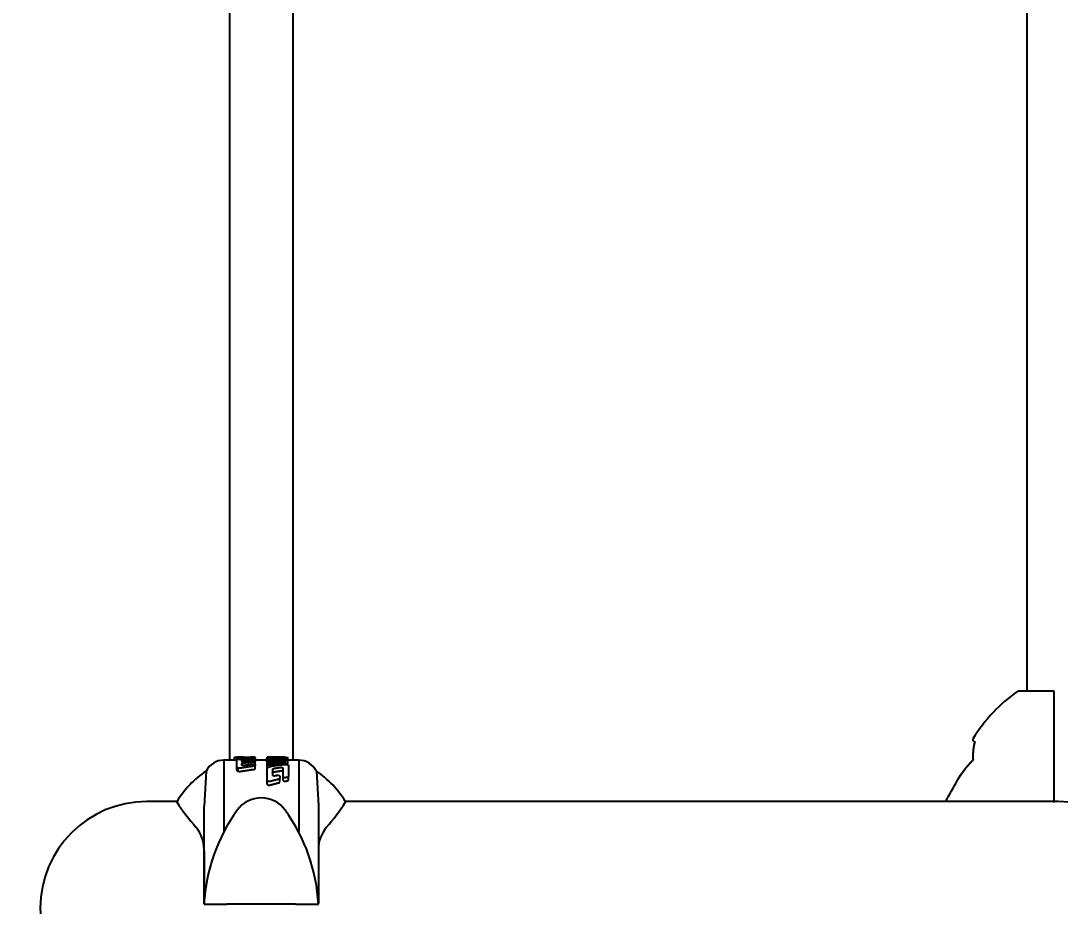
# Model space of a CAD drawing. Header units: millimetres. Extents: x -3135 to 2520, y -2914 to 2305.
# Drawn here: x -790 to -263, y -454 to -5 of the extents above; entities that cross this region are included whole.
import ezdxf

# ---------------------------------------------------------------- set-up
doc = ezdxf.new("R2010")
doc.units = ezdxf.units.MM
for name, color, linetype in [('DIKOM_ОБЪЕКТ', 7, 'Continuous'), ('DIKOM_РАЗМЕР_ЗОНА', 7, 'Continuous'), ('DIKOM_РАЗМЕР_ОБЪЕКТА', 7, 'Continuous')]:
    doc.layers.add(name, color=color, linetype=linetype)
doc.styles.add('style1', font='arial.ttf', dxfattribs={"width": 0.8})
doc.dimstyles.new('1-50', dxfattribs={"dimtxt": 300, "dimasz": 200, "dimexe": 100, "dimexo": 0, "dimgap": 100, "dimtad": 1, "dimdec": 0, "dimtxsty": 'style1', "dimcen": 0, "dimclrd": 7, "dimclre": 7, "dimadec": 1, "dimazin": 2, "dimtfac": 1, "dimtdec": 0, "dimtmove": 0, "dimatfit": 3, "dimfxl": 0, "dimlwd": 25, "dimlwe": 18, "dimarcsym": 0})

# ---------------------------------------------------------------- blocks, each defined once
blk = doc.blocks.new('*D11')
at = {"layer": 'Defpoints', "color": 0, "transparency": 16777216}
for p in [(-667.74, 805.45), (-1097.84, -794.55), (-651.74, -794.55)]:
    blk.add_point(p, dxfattribs=at)
at = {"layer": 'DIKOM_РАЗМЕР_ОБЪЕКТА', "color": 7, "lineweight": 18, "transparency": 16777216}
for p, q in [((-667.74, 805.45), (-1197.84, 805.45)), ((-651.74, -794.55), (-1197.84, -794.55))]:
    blk.add_line(p, q, dxfattribs=at)
at = {"layer": 'DIKOM_РАЗМЕР_ОБЪЕКТА', "color": 7, "lineweight": 25, "transparency": 16777216}
blk.add_line((-1097.84, 605.45), (-1097.84, -594.55), dxfattribs=at)
at = {"layer": 'DIKOM_РАЗМЕР_ОБЪЕКТА', "color": 7, "transparency": 16777216}
for points in [[(-1131.17, 605.45), (-1064.51, 605.45), (-1097.84, 805.45)], [(-1131.17, -594.55), (-1064.51, -594.55), (-1097.84, -794.55)]]:
    blk.add_solid(points, dxfattribs=at)
at = {"layer": 'DIKOM_РАЗМЕР_ОБЪЕКТА', "color": 0, "transparency": 16777216, "insert": (-1351.01, -112.02), "char_height": 300, "attachment_point": 5, "rotation": 90, "style": 'style1'}
blk.add_mtext('1600', dxfattribs=at)
blk = doc.blocks.new('*D12')
at = {"layer": 'Defpoints', "color": 0, "transparency": 16777216}
for p in [(-715.74, 2305.45), (-2685, -2294.55), (-715.74, -2294.55)]:
    blk.add_point(p, dxfattribs=at)
at = {"layer": 'DIKOM_РАЗМЕР_ЗОНА', "color": 7, "lineweight": 18, "transparency": 16777216}
for p, q in [((-715.74, 2305.45), (-2785, 2305.45)), ((-715.74, -2294.55), (-2785, -2294.55))]:
    blk.add_line(p, q, dxfattribs=at)
at = {"layer": 'DIKOM_РАЗМЕР_ЗОНА', "color": 7, "lineweight": 25, "transparency": 16777216}
blk.add_line((-2685, 2105.45), (-2685, -2094.55), dxfattribs=at)
at = {"layer": 'DIKOM_РАЗМЕР_ЗОНА', "color": 7, "transparency": 16777216}
for points in [[(-2718.33, 2105.45), (-2651.67, 2105.45), (-2685, 2305.45)], [(-2718.33, -2094.55), (-2651.67, -2094.55), (-2685, -2294.55)]]:
    blk.add_solid(points, dxfattribs=at)
at = {"layer": 'DIKOM_РАЗМЕР_ЗОНА', "color": 0, "transparency": 16777216, "insert": (-2938.17, 51.55), "char_height": 300, "attachment_point": 5, "rotation": 90, "style": 'style1'}
blk.add_mtext('4600', dxfattribs=at)
blk = doc.blocks.new('*D13')
at = {"layer": 'Defpoints', "color": 0, "transparency": 16777216}
for p in [(-2279.74, -234.66), (2520.26, -234.66), (2520.26, -2814.5)]:
    blk.add_point(p, dxfattribs=at)
at = {"layer": 'DIKOM_РАЗМЕР_ЗОНА', "color": 7, "lineweight": 18, "transparency": 16777216}
for p, q in [((-2279.74, -234.66), (-2279.74, -2914.5)), ((2520.26, -234.66), (2520.26, -2914.5))]:
    blk.add_line(p, q, dxfattribs=at)
at = {"layer": 'DIKOM_РАЗМЕР_ЗОНА', "color": 7, "lineweight": 25, "transparency": 16777216}
blk.add_line((-2079.74, -2814.5), (2320.26, -2814.5), dxfattribs=at)
at = {"layer": 'DIKOM_РАЗМЕР_ЗОНА', "color": 7, "transparency": 16777216}
for points in [[(-2079.74, -2781.17), (-2079.74, -2847.83), (-2279.74, -2814.5)], [(2320.26, -2781.17), (2320.26, -2847.83), (2520.26, -2814.5)]]:
    blk.add_solid(points, dxfattribs=at)
at = {"layer": 'DIKOM_РАЗМЕР_ЗОНА', "color": 0, "transparency": 16777216, "insert": (292.57, -2561.33), "char_height": 300, "attachment_point": 5, "style": 'style1'}
blk.add_mtext('4800', dxfattribs=at)

msp = doc.modelspace()

# ---------------------------------------------------------------- linework, layer by layer
at = {"layer": 'DIKOM_ОБЪЕКТ'}
for p, q in [((-683.74, 390.45), (-683.74, -379.55)), ((-651.74, 390.45), (-651.74, -379.55)), ((-279.74, 355.45), (-279.74, -344.55)), ((-265.74, -344.55), (-284.22, -344.55)), ((-265.74, -401.08), (-265.74, -344.55)), ((-306.14, -370.12), (-305.99, -370.13)), ((-681.36, -379.55), (-681.36, -379.21)), ((-681.35, -379.55), (-681.35, -378.18)), ((-680.08, -378.56), (-680.08, -378.05)), ((-680.08, -379.23), (-680.08, -378.56)), ((-680.08, -382.98), (-680.08, -379.23)), ((-676.5, -378.05), (-680.05, -378.05)), ((-679.37, -379.06), (-679.37, -378.74)), ((-677.77, -378.24), (-677.77, -378.06)), ((-673.25, -378.71), (-673.25, -378.53)), ((-670.81, -378.05), (-673.13, -378.05)), ((-673.12, -378.05), (-673.12, -378.17)), ((-671.52, -378.65), (-671.52, -378.38)), ((-670.81, -378.05), (-670.81, -378.22)), ((-670.81, -378.78), (-670.81, -378.22)), ((-670.81, -378.78), (-670.81, -378.96)), ((-670.81, -380), (-670.81, -378.96)), ((-670.8, -379.55), (-670.8, -378.47)), ((-664.81, -378.9), (-664.81, -378.5)), ((-664.81, -380.42), (-664.81, -378.9)), ((-664.8, -378.13), (-664.8, -378.05)), ((-662.49, -378.05), (-664.8, -378.05)), ((-664.8, -378.48), (-664.8, -378.13)), ((-664.09, -378.4), (-664.09, -378.2)), ((-655.54, -378.05), (-658.51, -378.05)), ((-655.53, -378.14), (-655.53, -378.05)), ((-654.27, -378.19), (-654.27, -378.33)), ((-654.27, -379.22), (-654.27, -378.33)), ((-654.25, -379.25), (-654.25, -379.6)), ((-680.08, -379.55), (-686.74, -379.55)), ((-686.74, -379.55), (-686.74, -415.72)), ((-680.08, -384.59), (-680.08, -382.98)), ((-679.37, -385.14), (-679.37, -383.52)), ((-677.77, -379.72), (-677.77, -379.95)), ((-677.77, -381.44), (-677.77, -381.78)), ((-664.81, -379.55), (-670.81, -379.55)), ((-670.81, -380), (-670.81, -380.3)), ((-670.81, -381.85), (-670.81, -380.3)), ((-670.81, -381.85), (-670.81, -382.27)), ((-670.81, -381.85), (-670.81, -381.85)), ((-670.81, -383.86), (-670.81, -382.27)), ((-664.8, -380.36), (-664.8, -379.93)), ((-664.8, -381.32), (-664.8, -380.36)), ((-664.8, -381.77), (-664.8, -381.34)), ((-664.8, -383.34), (-664.8, -381.77)), ((-664.8, -389.78), (-664.8, -383.94)), ((-662.1, -384.3), (-662.1, -386.88)), ((-656.65, -387.89), (-656.65, -383.73)), ((-655.53, -380.53), (-655.53, -380.91)), ((-655.53, -381.7), (-655.53, -380.91)), ((-648.74, -379.55), (-654.25, -379.55)), ((-654.25, -381.13), (-654.25, -379.6)), ((-653.95, -382.32), (-653.95, -387.74)), ((-648.74, -379.55), (-648.74, -415.72)), ((-695.7, -385.09), (-696.74, -402.82)), ((-664.8, -391.56), (-664.8, -389.78)), ((-658.38, -387.68), (-658.38, -388.73)), ((-658.38, -390.48), (-658.38, -388.73)), ((-656.65, -389.62), (-656.65, -387.89)), ((-653.95, -389.46), (-653.95, -387.74)), ((-639.79, -385.09), (-638.74, -402.48)), ((-710.45, -400.55), (-725.74, -400.55)), ((-696.74, -402.48), (-696.74, -402.48)), ((-696.74, -452.55), (-696.74, -402.82)), ((-638.74, -402.48), (-638.74, -452.05)), ((-263.74, -400.55), (-625.04, -400.55)), ((-696.74, -425.61), (-696.74, -452.55)), ((-696.74, -452.55), (-688.21, -452.55)), ((-688.21, -452.55), (-685.13, -452.55)), ((-674.74, -452.55), (-685.13, -452.55)), ((-660.74, -452.55), (-674.74, -452.55)), ((-650.36, -452.55), (-660.74, -452.55)), ((-650.36, -452.55), (-647.28, -452.55)), ((-647.28, -452.55), (-638.74, -452.55))]:
    msp.add_line(p, q, dxfattribs=at)
for centre, radius, start, end in [((-235.74, -413.15), 84, 125.2475, 147.9659), ((-306.11, -369.12), 1, 147.9659, 276.6751), ((-686.74, -389.55), 10, 90, 153.5323), ((-648.74, -389.55), 10, 26.4555, 90), ((-667.75, -426.54), 50, 123.9881, 148.8708), ((-667.72, -426.53), 49.97, 31.1264, 56.0181), ((-667.74, -413.64), 15, 35.7532, 144.2468), ((-725.74, -454.55), 54, 90, 270), ((-603.74, -330.15), 128, 213.4484, 220.6567), ((-606.88, -457.46), 90, 144.2468, 176.8686), ((-728.61, -457.46), 90, 3.1314, 35.7532), ((-731.74, -330.15), 128, 319.3433, 326.5516), ((-263.74, -454.55), 54, 270, 90), ((-713.74, -424.62), 17, 0, 40.6567), ((-621.74, -424.62), 17, 139.3433, 180), ((-696.24, -452.05), 0.5, 269.9998, 270)]:
    msp.add_arc(centre, radius, start, end, dxfattribs=at)
at = {"layer": 'DIKOM_ОБЪЕКТ', "extrusion": (0, 0, -1)}
for centre, major_axis, start_param, end_param in [((-699.92, -413.88), (-0.375, -0.33), 6.283162, 6.283174), ((-635.57, -413.88), (0.375, -0.33), 0.000014, 0.000025)]:
    msp.add_ellipse(centre, major_axis=major_axis, ratio=0.651867, start_param=start_param, end_param=end_param, dxfattribs=at)
at = {"layer": 'DIKOM_ОБЪЕКТ'}
for points, knots in [([(-305.99, -370.11), (-306.02, -370.22), (-306.05, -370.33), (-306.22, -370.94), (-306.34, -371.45), (-306.59, -372.6), (-306.7, -373.24), (-306.87, -374.57), (-306.93, -375.25), (-307, -376.62), (-307.01, -377.31), (-306.98, -378.49), (-306.95, -378.98), (-306.91, -379.47)], [10.122861, 10.122861, 10.122861, 10.122861, 15.461921, 15.461921, 39.974723, 39.974723, 71.045259, 71.045259, 103.384311, 103.384311, 135.984311, 135.984311, 159.306764, 159.306764, 159.306764, 159.306764]), ([(-680.08, -378.13), (-680.27, -378.12), (-680.58, -378.12), (-680.9, -378.13), (-681.07, -378.14), (-681.17, -378.14), (-681.24, -378.15), (-681.3, -378.16), (-681.34, -378.17), (-681.35, -378.17), (-681.35, -378.18)], [0, 0, 0, 0, 3.632025, 5.197401, 6.539165, 7.46166, 8.196985, 8.858964, 10.312484, 11, 11, 11, 11]), ([(-679.37, -378.74), (-679.49, -378.73), (-679.6, -378.72), (-679.79, -378.69), (-679.87, -378.67), (-680.04, -378.62), (-680.08, -378.59), (-680.08, -378.56)], [0, 0, 0, 0, 0.000419132, 0.000419132, 0.000838263, 0.000838263, 0.001676527, 0.001676527, 0.001676527, 0.001676527]), ([(-680.08, -379.23), (-680.08, -379.19), (-680.02, -379.16), (-679.79, -379.1), (-679.63, -379.08), (-679.44, -379.07)], [0, 0, 0, 0, 0.00060095, 0.00060095, 0.0012019, 0.0012019, 0.0012019, 0.0012019]), ([(-677.64, -378.74), (-677.92, -378.75), (-678.21, -378.76), (-678.66, -378.77), (-678.81, -378.76), (-679.1, -378.75), (-679.24, -378.75), (-679.37, -378.74)], [0, 0, 0, 0, 0.000885067, 0.000885067, 0.001327601, 0.001327601, 0.001770134, 0.001770134, 0.001770134, 0.001770134]), ([(-677.77, -378.06), (-677.77, -378.05), (-677.71, -378.05), (-677.49, -378.05), (-677.32, -378.05), (-677.14, -378.05)], [0, 0, 0, 0, 0.000594862, 0.000594862, 0.001189725, 0.001189725, 0.001189725, 0.001189725]), ([(-676.41, -378.31), (-676.48, -378.32), (-676.62, -378.32), (-676.88, -378.32), (-677.12, -378.31), (-677.35, -378.3), (-677.55, -378.29), (-677.69, -378.27), (-677.76, -378.25), (-677.77, -378.24), (-677.77, -378.24)], [0, 0, 0, 0, 1.334051, 2.464762, 4.304737, 5.503522, 6.96176, 8.665625, 10.070351, 11, 11, 11, 11]), ([(-674.48, -378.05), (-674.41, -378.05), (-674.33, -378.05), (-674.17, -378.05), (-674.09, -378.05), (-673.85, -378.05), (-673.69, -378.05), (-673.42, -378.05), (-673.31, -378.05), (-673.16, -378.05), (-673.12, -378.05), (-673.12, -378.05)], [0, 0, 0, 0, 0.00024185, 0.00024185, 0.0004837, 0.0004837, 0.0009674, 0.0009674, 0.0014511, 0.0014511, 0.0019348, 0.0019348, 0.0019348, 0.0019348]), ([(-673.12, -378.17), (-673.12, -378.18), (-673.18, -378.2), (-673.4, -378.22), (-673.57, -378.23), (-673.75, -378.23)], [0, 0, 0, 0, 0.000595571, 0.000595571, 0.001191142, 0.001191142, 0.001191142, 0.001191142]), ([(-671.52, -378.38), (-671.75, -378.41), (-672, -378.44), (-672.58, -378.49), (-672.9, -378.51), (-673.25, -378.53)], [0, 0, 0, 0, 0.00112198, 0.00112198, 0.002243959, 0.002243959, 0.002243959, 0.002243959]), ([(-672.18, -378.65), (-672.1, -378.65), (-672.02, -378.65), (-671.86, -378.64), (-671.78, -378.64), (-671.54, -378.65), (-671.38, -378.65), (-671.11, -378.68), (-671, -378.69), (-670.85, -378.73), (-670.81, -378.75), (-670.81, -378.78)], [0, 0, 0, 0, 0.000242638, 0.000242638, 0.000485275, 0.000485275, 0.000970551, 0.000970551, 0.001455826, 0.001455826, 0.001941102, 0.001941102, 0.001941102, 0.001941102]), ([(-670.81, -378.22), (-670.81, -378.25), (-670.88, -378.27), (-671.14, -378.33), (-671.31, -378.36), (-671.52, -378.38)], [0, 0, 0, 0, 0.001073173, 0.001073173, 0.002146347, 0.002146347, 0.002146347, 0.002146347]), ([(-670.81, -378.96), (-670.81, -378.99), (-670.87, -379.03), (-671.1, -379.08), (-671.26, -379.1), (-671.45, -379.11)], [0, 0, 0, 0, 0.000600142, 0.000600142, 0.001200284, 0.001200284, 0.001200284, 0.001200284]), ([(-664.81, -378.5), (-664.81, -378.48), (-664.75, -378.46), (-664.53, -378.42), (-664.36, -378.41), (-663.99, -378.4), (-663.78, -378.4), (-663.49, -378.4), (-663.4, -378.41), (-663.23, -378.41), (-663.15, -378.42), (-663.08, -378.43)], [0, 0, 0, 0, 0.000596609, 0.000596609, 0.001193218, 0.001193218, 0.001789827, 0.001789827, 0.002088132, 0.002088132, 0.002386436, 0.002386436, 0.002386436, 0.002386436]), ([(-664.51, -379.01), (-664.6, -379), (-664.68, -378.98), (-664.78, -378.94), (-664.81, -378.92), (-664.81, -378.9)], [0, 0, 0, 0, 0.000401808, 0.000401808, 0.0008036159, 0.0008036159, 0.0008036159, 0.0008036159]), ([(-664.09, -378.2), (-664.21, -378.2), (-664.32, -378.19), (-664.51, -378.18), (-664.59, -378.17), (-664.76, -378.15), (-664.8, -378.14), (-664.8, -378.13)], [0, 0, 0, 0, 0.000413862, 0.000413862, 0.000827723, 0.000827723, 0.001655447, 0.001655447, 0.001655447, 0.001655447]), ([(-662.36, -378.2), (-662.64, -378.21), (-662.93, -378.22), (-663.37, -378.22), (-663.52, -378.22), (-663.82, -378.21), (-663.96, -378.21), (-664.09, -378.2)], [0, 0, 0, 0, 0.00088432, 0.00088432, 0.001326479, 0.001326479, 0.001768639, 0.001768639, 0.001768639, 0.001768639]), ([(-662.09, -379.27), (-662.16, -379.28), (-662.32, -379.29), (-662.58, -379.29), (-662.81, -379.28), (-663, -379.26), (-663.1, -379.24), (-663.15, -379.23)], [0, 0, 0, 0, 1.716921, 3.434164, 5.356533, 6.556245, 8, 8, 8, 8]), ([(-661.13, -378.05), (-661.22, -378.05), (-661.35, -378.05), (-661.59, -378.05), (-661.79, -378.05), (-661.97, -378.05), (-662.12, -378.05), (-662.24, -378.05), (-662.34, -378.05), (-662.4, -378.05), (-662.45, -378.05), (-662.48, -378.05), (-662.49, -378.05), (-662.49, -378.05), (-662.49, -378.05)], [0, 0, 0, 0, 2.245147, 3.136788, 5.540622, 6.986087, 7.726907, 9.593999, 10.646268, 11.636637, 12.582474, 13.721476, 14.601004, 15, 15, 15, 15]), ([(-661.63, -378.6), (-661.58, -378.61), (-661.48, -378.62), (-661.35, -378.63), (-661.21, -378.63), (-661.08, -378.64), (-660.97, -378.64), (-660.81, -378.64), (-660.59, -378.64), (-660.32, -378.62), (-660.18, -378.6), (-660.12, -378.59)], [0, 0, 0, 0, 1.6242, 2.505769, 3.365227, 4.711333, 5.322284, 5.749117, 7.968765, 9.915126, 12, 12, 12, 12]), ([(-656.24, -378.07), (-656.46, -378.08), (-656.72, -378.08), (-657.3, -378.1), (-657.62, -378.11), (-657.97, -378.11)], [0, 0, 0, 0, 0.001117037, 0.001117037, 0.002234074, 0.002234074, 0.002234074, 0.002234074]), ([(-655.54, -378.05), (-655.55, -378.05), (-655.62, -378.05), (-655.86, -378.06), (-656.04, -378.06), (-656.24, -378.07)], [0.000137091, 0.000137091, 0.000137091, 0.000137091, 0.001062941, 0.001062941, 0.002125883, 0.002125883, 0.002125883, 0.002125883]), ([(-656.05, -378.15), (-655.92, -378.15), (-655.74, -378.14), (-655.34, -378.13), (-655.13, -378.13), (-654.74, -378.14), (-654.57, -378.15), (-654.33, -378.17), (-654.27, -378.18), (-654.27, -378.19)], [0, 0, 0, 0, 0.000613666, 0.000613666, 0.001227331, 0.001227331, 0.001840997, 0.001840997, 0.002454662, 0.002454662, 0.002454662, 0.002454662]), ([(-655.61, -379.09), (-655.54, -379.08), (-655.46, -379.08), (-655.3, -379.08), (-655.22, -379.08), (-655.05, -379.08), (-654.97, -379.08), (-654.82, -379.09), (-654.75, -379.1), (-654.55, -379.12), (-654.44, -379.14), (-654.29, -379.19), (-654.25, -379.22), (-654.25, -379.25)], [0, 0, 0, 0, 0.000243355, 0.000243355, 0.000486711, 0.000486711, 0.000730066, 0.000730066, 0.000973422, 0.000973422, 0.001460133, 0.001460133, 0.001946844, 0.001946844, 0.001946844, 0.001946844]), ([(-679.37, -383.52), (-679.49, -383.49), (-679.6, -383.46), (-679.79, -383.38), (-679.87, -383.33), (-680.04, -383.19), (-680.08, -383.09), (-680.08, -382.98)], [0, 0, 0, 0, 0.0004289, 0.0004289, 0.0008578, 0.0008578, 0.001715599, 0.001715599, 0.001715599, 0.001715599]), ([(-680.08, -384.59), (-680.08, -384.64), (-680.07, -384.69), (-680.02, -384.8), (-679.98, -384.85), (-679.87, -384.95), (-679.79, -385), (-679.6, -385.08), (-679.49, -385.11), (-679.37, -385.14)], [0, 0, 0, 0, 0.000429704, 0.000429704, 0.000859408, 0.000859408, 0.001289113, 0.001289113, 0.001718817, 0.001718817, 0.001718817, 0.001718817]), ([(-677.64, -383.53), (-677.92, -383.57), (-678.2, -383.6), (-678.66, -383.61), (-678.81, -383.6), (-679.1, -383.57), (-679.24, -383.55), (-679.37, -383.52)], [0, 0, 0, 0, 0.000887347, 0.000887347, 0.001331021, 0.001331021, 0.001774694, 0.001774694, 0.001774694, 0.001774694]), ([(-677.14, -379.52), (-677.33, -379.54), (-677.49, -379.57), (-677.71, -379.63), (-677.77, -379.67), (-677.77, -379.72)], [0, 0, 0, 0, 0.000603156, 0.000603156, 0.001206312, 0.001206312, 0.001206312, 0.001206312]), ([(-677.77, -379.95), (-677.77, -379.97), (-677.76, -379.99), (-677.74, -380.02), (-677.69, -380.05), (-677.63, -380.07), (-677.53, -380.11), (-677.38, -380.14), (-677.18, -380.17), (-676.98, -380.19), (-676.81, -380.19), (-676.69, -380.19), (-676.56, -380.19), (-676.46, -380.18), (-676.41, -380.17)], [0, 0, 0, 0, 1.285823, 2.18025, 3.093732, 4.152977, 5.395915, 7.249914, 8.788795, 10.869138, 11.903143, 12.754983, 13.581032, 15, 15, 15, 15]), ([(-677.14, -381.16), (-677.33, -381.18), (-677.49, -381.22), (-677.71, -381.32), (-677.77, -381.38), (-677.77, -381.44)], [0, 0, 0, 0, 0.000612026, 0.000612026, 0.001224052, 0.001224052, 0.001224052, 0.001224052]), ([(-677.77, -381.78), (-677.77, -381.8), (-677.76, -381.83), (-677.74, -381.87), (-677.7, -381.91), (-677.63, -381.95), (-677.54, -381.99), (-677.46, -382.03), (-677.36, -382.05), (-677.19, -382.09), (-676.99, -382.11), (-676.81, -382.12), (-676.68, -382.12), (-676.55, -382.11), (-676.45, -382.1), (-676.41, -382.09)], [0, 0, 0, 0, 1.411437, 2.25127, 3.243114, 4.541503, 5.986024, 6.936828, 7.735311, 9.108762, 11.809081, 12.74053, 13.596043, 14.787955, 16, 16, 16, 16]), ([(-672.18, -379.79), (-672.1, -379.79), (-672.02, -379.78), (-671.86, -379.78), (-671.78, -379.78), (-671.62, -379.78), (-671.54, -379.79), (-671.38, -379.8), (-671.31, -379.81), (-671.11, -379.84), (-671, -379.86), (-670.85, -379.93), (-670.81, -379.96), (-670.81, -380)], [0, 0, 0, 0, 0.000244316, 0.000244316, 0.000488632, 0.000488632, 0.000732947, 0.000732947, 0.000977263, 0.000977263, 0.001465895, 0.001465895, 0.001954526, 0.001954526, 0.001954526, 0.001954526]), ([(-672.18, -381.55), (-672.1, -381.54), (-672.02, -381.54), (-671.86, -381.53), (-671.77, -381.53), (-671.53, -381.54), (-671.37, -381.56), (-671.1, -381.62), (-671, -381.66), (-670.89, -381.73), (-670.86, -381.75), (-670.82, -381.8), (-670.81, -381.82), (-670.81, -381.85)], [0, 0, 0, 0, 0.000246926, 0.000246926, 0.000493852, 0.000493852, 0.000987704, 0.000987704, 0.001481555, 0.001481555, 0.001728481, 0.001728481, 0.001975407, 0.001975407, 0.001975407, 0.001975407]), ([(-670.81, -380.3), (-670.81, -380.33), (-670.83, -380.35), (-670.89, -380.4), (-670.93, -380.42), (-671.1, -380.49), (-671.26, -380.52), (-671.45, -380.54)], [0, 0, 0, 0, 0.000303671, 0.000303671, 0.000607343, 0.000607343, 0.001214685, 0.001214685, 0.001214685, 0.001214685]), ([(-670.81, -382.27), (-670.81, -382.31), (-670.83, -382.34), (-670.88, -382.41), (-670.93, -382.44), (-671.09, -382.53), (-671.26, -382.58), (-671.45, -382.6)], [0, 0, 0, 0, 0.00030952, 0.00030952, 0.00061904, 0.00061904, 0.001238079, 0.001238079, 0.001238079, 0.001238079]), ([(-671.45, -384.2), (-671.26, -384.17), (-671.09, -384.12), (-670.87, -384), (-670.81, -383.93), (-670.81, -383.86)], [0, 0, 0, 0, 0.000619644, 0.000619644, 0.001239289, 0.001239289, 0.001239289, 0.001239289]), ([(-664.8, -379.93), (-664.8, -379.88), (-664.74, -379.84), (-664.51, -379.77), (-664.35, -379.74), (-664.16, -379.72)], [0, 0, 0, 0, 0.000604149, 0.000604149, 0.001208299, 0.001208299, 0.001208299, 0.001208299]), ([(-663.43, -380.6), (-663.5, -380.61), (-663.62, -380.62), (-663.79, -380.62), (-663.92, -380.62), (-664.04, -380.61), (-664.16, -380.6), (-664.27, -380.59), (-664.38, -380.57), (-664.48, -380.55), (-664.57, -380.53), (-664.65, -380.5), (-664.71, -380.47), (-664.76, -380.43), (-664.79, -380.4), (-664.8, -380.37), (-664.8, -380.36)], [0, 0, 0, 0, 1.983137, 3.286367, 4.292482, 5.362406, 6.443362, 7.536605, 8.642821, 9.762383, 10.895502, 12.041582, 13.199239, 14.284843, 16.222018, 17, 17, 17, 17]), ([(-664.8, -381.34), (-664.8, -381.31), (-664.78, -381.28), (-664.73, -381.22), (-664.68, -381.19), (-664.52, -381.12), (-664.35, -381.08), (-664.16, -381.06)], [0, 0, 0, 0, 0.000306022, 0.000306022, 0.000612045, 0.000612045, 0.00122409, 0.00122409, 0.00122409, 0.00122409]), ([(-663.43, -382.07), (-663.53, -382.09), (-663.7, -382.1), (-663.92, -382.1), (-664.06, -382.09), (-664.17, -382.07), (-664.27, -382.06), (-664.38, -382.04), (-664.48, -382.01), (-664.57, -381.98), (-664.64, -381.94), (-664.72, -381.9), (-664.78, -381.84), (-664.8, -381.79), (-664.8, -381.77)], [0, 0, 0, 0, 2.267741, 4.084198, 4.900696, 5.619562, 6.548333, 7.512199, 8.496376, 9.496801, 10.512177, 11.517157, 13.200811, 15, 15, 15, 15]), ([(-664.8, -383.94), (-664.8, -383.78), (-664.71, -383.61), (-664.42, -383.31), (-664.21, -383.17), (-663.97, -383.04)], [0, 0, 0, 0, 0.001310871, 0.001310871, 0.002621743, 0.002621743, 0.002621743, 0.002621743]), ([(-664.8, -383.34), (-664.8, -383.38), (-664.78, -383.43), (-664.7, -383.49), (-664.66, -383.52), (-664.63, -383.53)], [0, 0, 0, 0, 3.009531, 4.570633, 6, 6, 6, 6]), ([(-663.97, -383.04), (-663.71, -382.91), (-663.41, -382.79), (-662.73, -382.59), (-662.36, -382.51), (-661.94, -382.45)], [0, 0, 0, 0, 0.001346421, 0.001346421, 0.002692842, 0.002692842, 0.002692842, 0.002692842]), ([(-661.46, -383.91), (-661.66, -383.94), (-661.82, -384), (-662.04, -384.14), (-662.1, -384.22), (-662.1, -384.3)], [0, 0, 0, 0, 0.000627724, 0.000627724, 0.001255448, 0.001255448, 0.001255448, 0.001255448]), ([(-656.65, -383.73), (-656.65, -383.7), (-656.66, -383.67), (-656.69, -383.61), (-656.72, -383.58), (-656.83, -383.5), (-656.93, -383.45), (-657.13, -383.39), (-657.2, -383.37), (-657.36, -383.35), (-657.44, -383.34), (-657.69, -383.33), (-657.86, -383.34), (-658.01, -383.36)], [0, 0, 0, 0, 0.000249619, 0.000249619, 0.000499237, 0.000499237, 0.000998475, 0.000998475, 0.001248093, 0.001248093, 0.001497712, 0.001497712, 0.001996949, 0.001996949, 0.001996949, 0.001996949]), ([(-656.9, -380.3), (-656.82, -380.29), (-656.74, -380.28), (-656.58, -380.28), (-656.5, -380.28), (-656.33, -380.28), (-656.25, -380.29), (-656.1, -380.3), (-656.03, -380.31), (-655.89, -380.34), (-655.83, -380.35), (-655.73, -380.38), (-655.68, -380.4), (-655.57, -380.45), (-655.53, -380.49), (-655.53, -380.53)], [0, 0, 0, 0, 0.000245003, 0.000245003, 0.000490006, 0.000490006, 0.000735009, 0.000735009, 0.000980012, 0.000980012, 0.001225015, 0.001225015, 0.001470018, 0.001470018, 0.001960024, 0.001960024, 0.001960024, 0.001960024]), ([(-656.8, -381.76), (-656.48, -381.72), (-656.14, -381.7), (-655.61, -381.69), (-655.44, -381.7), (-655.09, -381.73), (-654.93, -381.75), (-654.78, -381.78)], [0, 0, 0, 0, 0.001038847, 0.001038847, 0.001558271, 0.001558271, 0.002077695, 0.002077695, 0.002077695, 0.002077695]), ([(-655.53, -380.91), (-655.53, -380.93), (-655.55, -380.96), (-655.61, -381.02), (-655.65, -381.04), (-655.81, -381.11), (-655.98, -381.15), (-656.17, -381.17)], [0, 0, 0, 0, 0.000305469, 0.000305469, 0.000610937, 0.000610937, 0.001221875, 0.001221875, 0.001221875, 0.001221875]), ([(-654.25, -379.6), (-654.25, -379.64), (-654.31, -379.68), (-654.53, -379.75), (-654.69, -379.78), (-654.88, -379.79)], [0, 0, 0, 0, 0.00060333, 0.00060333, 0.00120666, 0.00120666, 0.00120666, 0.00120666]), ([(-654.88, -381.33), (-654.69, -381.31), (-654.53, -381.28), (-654.31, -381.21), (-654.25, -381.17), (-654.25, -381.13)], [0, 0, 0, 0, 0.000603539, 0.000603539, 0.001207077, 0.001207077, 0.001207077, 0.001207077]), ([(-654.78, -381.78), (-654.64, -381.8), (-654.51, -381.83), (-654.28, -381.91), (-654.19, -381.96), (-653.99, -382.1), (-653.95, -382.21), (-653.95, -382.32)], [0, 0, 0, 0, 0.000496221, 0.000496221, 0.000992443, 0.000992443, 0.001984886, 0.001984886, 0.001984886, 0.001984886]), ([(-320.88, -400.55), (-318.85, -396.92), (-316.83, -393.29), (-314.8, -389.66), (-314.8, -389.66), (-314.8, -389.66), (-314.8, -389.66), (-314.7, -389.47), (-314.59, -389.28), (-314.27, -388.72), (-314.04, -388.35), (-313.4, -387.32), (-312.97, -386.67), (-312.01, -385.32), (-311.47, -384.62), (-310.37, -383.23), (-309.79, -382.55), (-308.6, -381.22), (-307.99, -380.57), (-307.21, -379.77), (-307.06, -379.62), (-306.91, -379.47)], [-192.035694, -192.035694, -192.035694, -192.035694, 1.574329, 1.574329, 1.574329, 1.574441, 1.574441, 1.574441, 11.574334, 11.574334, 31.772683, 31.772683, 67.630425, 67.630425, 108.030425, 108.030425, 148.430425, 148.430425, 188.830425, 188.830425, 198.511536, 198.511536, 198.511536, 198.511536]), ([(-314.71, -389.5), (-314.71, -389.5), (-314.71, -389.5), (-314.71, -389.5), (-314.67, -389.41), (-314.62, -389.33), (-314.45, -389.03), (-314.32, -388.82), (-313.95, -388.2), (-313.7, -387.79), (-312.96, -386.66), (-312.46, -385.94), (-311.4, -384.52), (-310.85, -383.83), (-309.71, -382.46), (-309.12, -381.79), (-307.99, -380.57), (-307.46, -380.02), (-306.91, -379.47)], [4.403193, 4.403193, 4.403193, 4.403193, 4.403306, 4.403306, 4.403306, 8.969943, 8.969943, 20.364194, 20.364194, 42.486012, 42.486012, 82.886012, 82.886012, 123.286012, 123.286012, 163.686012, 163.686012, 198.480208, 198.480208, 198.480208, 198.480208]), ([(-679.37, -385.14), (-679.24, -385.17), (-679.1, -385.19), (-678.81, -385.22), (-678.66, -385.23), (-678.21, -385.22), (-677.92, -385.19), (-677.64, -385.14)], [0, 0, 0, 0, 0.000447803, 0.000447803, 0.000895606, 0.000895606, 0.001791211, 0.001791211, 0.001791211, 0.001791211]), ([(-663.43, -390.38), (-663.49, -390.39), (-663.59, -390.41), (-663.76, -390.43), (-663.93, -390.42), (-664.1, -390.4), (-664.22, -390.36), (-664.33, -390.33), (-664.47, -390.26), (-664.63, -390.15), (-664.76, -389.99), (-664.8, -389.86), (-664.8, -389.78)], [0, 0, 0, 0, 1.129239, 2.011652, 3.157385, 4.396775, 5.162004, 5.648759, 6.924122, 8.503661, 10.397099, 13, 13, 13, 13]), ([(-662.1, -385.94), (-662.1, -385.9), (-662.08, -385.86), (-662.03, -385.77), (-661.99, -385.74), (-661.88, -385.66), (-661.81, -385.63), (-661.65, -385.58), (-661.56, -385.55), (-661.46, -385.54)], [0, 0, 0, 0, 0.000314979, 0.000314979, 0.000629957, 0.000629957, 0.000944936, 0.000944936, 0.001259915, 0.001259915, 0.001259915, 0.001259915]), ([(-662.1, -386.88), (-662.1, -386.92), (-662.09, -386.98), (-662.04, -387.07), (-661.98, -387.13), (-661.91, -387.2), (-661.81, -387.27), (-661.68, -387.32), (-661.55, -387.36), (-661.45, -387.39), (-661.36, -387.4), (-661.23, -387.42), (-661.07, -387.42), (-660.89, -387.41), (-660.78, -387.39), (-660.73, -387.38)], [0, 0, 0, 0, 1.703885, 3.171044, 4.234752, 5.299769, 6.750072, 8.375952, 9.511985, 10.185435, 11.042913, 11.853377, 13.193266, 14.818898, 16, 16, 16, 16]), ([(-659.75, -387.17), (-659.59, -387.14), (-659.41, -387.13), (-659.07, -387.15), (-658.91, -387.19), (-658.65, -387.3), (-658.55, -387.36), (-658.41, -387.52), (-658.38, -387.6), (-658.38, -387.68)], [0, 0, 0, 0, 0.000512692, 0.000512692, 0.001025383, 0.001025383, 0.001538075, 0.001538075, 0.002050766, 0.002050766, 0.002050766, 0.002050766]), ([(-658.38, -388.73), (-658.38, -388.78), (-658.39, -388.84), (-658.45, -388.95), (-658.49, -389), (-658.65, -389.15), (-658.81, -389.24), (-659.01, -389.29)], [0, 0, 0, 0, 0.000329065, 0.000329065, 0.000658131, 0.000658131, 0.001316262, 0.001316262, 0.001316262, 0.001316262]), ([(-658.01, -384.98), (-657.94, -384.96), (-657.86, -384.96), (-657.69, -384.95), (-657.6, -384.95), (-657.36, -384.96), (-657.2, -384.99), (-656.93, -385.06), (-656.83, -385.11), (-656.72, -385.2), (-656.69, -385.23), (-656.66, -385.29), (-656.65, -385.33), (-656.65, -385.36)], [0, 0, 0, 0, 0.000250287, 0.000250287, 0.000500575, 0.000500575, 0.001001149, 0.001001149, 0.001501724, 0.001501724, 0.001752011, 0.001752011, 0.002002299, 0.002002299, 0.002002299, 0.002002299]), ([(-655.28, -388.43), (-655.34, -388.44), (-655.45, -388.46), (-655.62, -388.47), (-655.78, -388.46), (-655.9, -388.45), (-655.99, -388.43), (-656.07, -388.41), (-656.18, -388.38), (-656.33, -388.32), (-656.46, -388.23), (-656.55, -388.14), (-656.61, -388.06), (-656.64, -387.98), (-656.65, -387.92), (-656.65, -387.89)], [0, 0, 0, 0, 1.448609, 2.693486, 3.916225, 5.080798, 5.585243, 6.233183, 7.042547, 8.578886, 10.817207, 11.950024, 13.345951, 14.577692, 16, 16, 16, 16]), ([(-656.65, -389.62), (-656.65, -389.67), (-656.62, -389.79), (-656.52, -389.92), (-656.41, -390), (-656.33, -390.05), (-656.25, -390.09), (-656.15, -390.13), (-656.04, -390.16), (-655.91, -390.19), (-655.77, -390.21), (-655.61, -390.21), (-655.45, -390.2), (-655.34, -390.18), (-655.28, -390.17)], [0, 0, 0, 0, 2.30031, 4.841147, 5.967536, 6.504504, 7.755138, 8.483263, 9.172804, 10.38649, 11.573355, 12.365457, 13.722575, 15, 15, 15, 15]), ([(-653.95, -387.74), (-653.95, -387.79), (-653.96, -387.85), (-654.02, -387.95), (-654.06, -388), (-654.22, -388.14), (-654.38, -388.22), (-654.58, -388.27)], [0, 0, 0, 0, 0.000325765, 0.000325765, 0.000651529, 0.000651529, 0.001303059, 0.001303059, 0.001303059, 0.001303059]), ([(-654.58, -390.01), (-654.38, -389.96), (-654.22, -389.88), (-654, -389.68), (-653.95, -389.57), (-653.95, -389.46)], [0, 0, 0, 0, 0.000655999, 0.000655999, 0.001311997, 0.001311997, 0.001311997, 0.001311997]), ([(-664.8, -391.56), (-664.8, -391.61), (-664.78, -391.69), (-664.73, -391.81), (-664.66, -391.9), (-664.58, -391.98), (-664.49, -392.04), (-664.38, -392.1), (-664.28, -392.14), (-664.17, -392.18), (-664.06, -392.2), (-663.96, -392.21), (-663.85, -392.22), (-663.71, -392.22), (-663.57, -392.21), (-663.47, -392.19), (-663.43, -392.18)], [0, 0, 0, 0, 2.107356, 3.754074, 5.399676, 6.061085, 7.790131, 8.825389, 9.887238, 10.889603, 11.819046, 12.663977, 13.411772, 14.592699, 15.921047, 17, 17, 17, 17]), ([(-659.01, -391.05), (-658.81, -391), (-658.65, -390.91), (-658.43, -390.71), (-658.38, -390.59), (-658.38, -390.48)], [0, 0, 0, 0, 0.000662463, 0.000662463, 0.001324925, 0.001324925, 0.001324925, 0.001324925]), ([(-625.13, -400.98), (-625.08, -400.91), (-625.05, -400.87), (-625.03, -400.83), (-625.03, -400.83), (-625.02, -400.82), (-625.02, -400.82), (-625.02, -400.82), (-625.02, -400.82), (-625.02, -400.82), (-625.02, -400.82), (-625.02, -400.82), (-625.02, -400.82), (-625.02, -400.82), (-625.02, -400.82), (-625.02, -400.82), (-625.02, -400.82), (-625.02, -400.82), (-625.02, -400.82), (-625.02, -400.82), (-625.02, -400.82), (-625.02, -400.82), (-625.02, -400.82), (-625.02, -400.82), (-625.02, -400.82), (-625.02, -400.82), (-625.02, -400.82), (-625.02, -400.82), (-625.02, -400.82), (-625.02, -400.82), (-625.02, -400.82), (-625.02, -400.82), (-625.02, -400.82), (-625.02, -400.82), (-625.02, -400.82), (-625.02, -400.82), (-625.02, -400.82), (-625.02, -400.82), (-625.02, -400.82), (-625.02, -400.82), (-625.02, -400.82), (-625.02, -400.82), (-625.02, -400.82), (-625.02, -400.82), (-625.02, -400.82), (-625.02, -400.82), (-625.02, -400.82), (-625.02, -400.82)], [356.92545, 356.92545, 356.92545, 356.92545, 382.015412, 382.015412, 394.085024, 394.085024, 394.775091, 394.775091, 395.465157, 395.465157, 395.657028, 395.657028, 395.703088, 395.703088, 395.749148, 395.749148, 395.795207, 395.795207, 395.841267, 395.841267, 395.887327, 395.887327, 395.933387, 395.933387, 395.979447, 395.979447, 396.025507, 396.025507, 396.071566, 396.071566, 396.117626, 396.117626, 396.163686, 396.163686, 396.209746, 396.209746, 396.255806, 396.255806, 396.301866, 396.301866, 396.374751, 396.374751, 396.478355, 396.478355, 396.685562, 396.685562, 397, 397, 397, 397])]:
    msp.add_open_spline(points, degree=3, knots=knots, dxfattribs=at)
for points in [[(-681.35, -379.18), (-681.36, -379.19), (-681.36, -379.2), (-681.36, -379.21)], [(-680.08, -378.05), (-680.08, -378.05), (-680.07, -378.05), (-680.05, -378.05)], [(-670.8, -378.47), (-670.8, -378.47), (-670.8, -378.46), (-670.81, -378.46)], [(-658.55, -379.01), (-658.66, -379.03), (-658.8, -379.05), (-658.96, -379.06)], [(-655.53, -378.05), (-655.53, -378.05), (-655.53, -378.05), (-655.54, -378.05)], [(-654.27, -378.33), (-654.27, -378.35), (-654.35, -378.37), (-654.49, -378.38)], [(-664.81, -380.42), (-664.81, -380.43), (-664.81, -380.44), (-664.8, -380.44)]]:
    msp.add_open_spline(points, degree=3, dxfattribs=at)
for points, weights in [([(-679.44, -379.07), (-677.03, -378.91), (-674.61, -378.77), (-672.18, -378.65)], [1, 0.999882233435, 0.999882233435, 1]), ([(-673.25, -378.53), (-674.72, -378.59), (-676.18, -378.66), (-677.64, -378.74)], [1, 0.99995741059, 0.99995741059, 1]), ([(-677.14, -378.05), (-676.92, -378.05), (-676.71, -378.05), (-676.5, -378.05)], [1, 0.999996272389, 0.999993443338, 0.999991512846]), ([(-671.45, -379.11), (-673.35, -379.24), (-675.25, -379.38), (-677.14, -379.52)], [1, 0.999926770865, 0.999926770865, 1]), ([(-676.5, -378.05), (-675.83, -378.05), (-675.16, -378.05), (-674.48, -378.05)], [0.999991512846, 0.999985434829, 0.999988263881, 1]), ([(-673.75, -378.23), (-674.64, -378.26), (-675.52, -378.28), (-676.41, -378.31)], [1, 0.999984438858, 0.999984438858, 1]), ([(-663.15, -379.23), (-663.6, -379.16), (-664.05, -379.08), (-664.51, -379.01)], [1, 0.999974481205, 0.999974481205, 1]), ([(-664.16, -379.72), (-661.32, -379.49), (-658.48, -379.28), (-655.61, -379.09)], [1, 0.999833886083, 0.999833886083, 1]), ([(-663.08, -378.43), (-662.6, -378.48), (-662.11, -378.54), (-661.63, -378.6)], [1, 0.99996494116, 0.99996494116, 1]), ([(-657.97, -378.11), (-659.43, -378.14), (-660.9, -378.17), (-662.36, -378.2)], [1, 0.999957975038, 0.999957975038, 1]), ([(-658.96, -379.06), (-660, -379.13), (-661.05, -379.2), (-662.09, -379.27)], [1, 0.99997811892, 0.99997811892, 1]), ([(-658.47, -378.05), (-659.36, -378.05), (-660.24, -378.05), (-661.13, -378.05)], [1, 0.999984535784, 0.999984535784, 1]), ([(-660.12, -378.59), (-658.76, -378.39), (-657.41, -378.24), (-656.05, -378.15)], [1, 0.999630104073, 0.999630104073, 1]), ([(-654.49, -378.38), (-655.85, -378.54), (-657.2, -378.75), (-658.55, -379.01)], [1, 0.999644456848, 0.999644456848, 1]), ([(-671.45, -382.6), (-673.53, -382.9), (-675.59, -383.21), (-677.64, -383.53)], [1, 0.999904283093, 0.999904283093, 1]), ([(-677.64, -385.14), (-675.59, -384.82), (-673.53, -384.5), (-671.45, -384.2)], [1, 0.999899828688, 0.999899828688, 1]), ([(-671.45, -380.54), (-673.35, -380.74), (-675.25, -380.94), (-677.14, -381.16)], [1, 0.99992360351, 0.99992360351, 1]), ([(-676.41, -380.17), (-675, -380.04), (-673.59, -379.91), (-672.18, -379.79)], [1, 0.999958799093, 0.999958799093, 1]), ([(-676.41, -382.09), (-675, -381.91), (-673.59, -381.73), (-672.18, -381.55)], [1, 0.999956719182, 0.999956719182, 1]), ([(-664.16, -381.06), (-661.75, -380.79), (-659.33, -380.53), (-656.9, -380.3)], [1, 0.999876421892, 0.999876421892, 1]), ([(-654.88, -379.79), (-657.75, -380.04), (-660.6, -380.31), (-663.43, -380.6)], [1, 0.99983033551, 0.99983033551, 1]), ([(-656.17, -381.17), (-658.6, -381.46), (-661.03, -381.76), (-663.43, -382.07)], [1, 0.99987312706, 0.99987312706, 1]), ([(-661.94, -382.45), (-660.24, -382.21), (-658.52, -381.98), (-656.8, -381.76)], [1, 0.999935909247, 0.999935909247, 1]), ([(-658.01, -383.36), (-659.17, -383.54), (-660.32, -383.72), (-661.46, -383.91)], [1, 0.999969553174, 0.999969553174, 1]), ([(-655.53, -381.39), (-655.32, -381.37), (-655.1, -381.35), (-654.88, -381.33)], [0.999962905754, 0.999974259315, 0.999986624064, 1]), ([(-659.01, -389.29), (-660.5, -389.64), (-661.97, -390.01), (-663.43, -390.38)], [1, 0.999940093634, 0.999940093634, 1]), ([(-661.46, -385.54), (-660.32, -385.35), (-659.17, -385.16), (-658.01, -384.98)], [1, 0.999968112125, 0.999968112125, 1]), ([(-660.73, -387.38), (-660.4, -387.31), (-660.08, -387.24), (-659.75, -387.17)], [1, 0.999997227852, 0.999997227852, 1]), ([(-654.58, -388.27), (-654.82, -388.32), (-655.05, -388.37), (-655.28, -388.43)], [1, 0.999998575662, 0.999998575662, 1]), ([(-663.43, -392.18), (-661.97, -391.79), (-660.5, -391.42), (-659.01, -391.05)], [1, 0.999936656586, 0.999936656586, 1]), ([(-655.28, -390.17), (-655.05, -390.11), (-654.82, -390.06), (-654.58, -390.01)], [1, 0.999998497762, 0.999998497762, 1])]:
    msp.add_rational_spline(points, weights, degree=3, dxfattribs=at)

# ---------------------------------------------------------------- dimensions: what is measured, and where the dimension line sits
at = {"layer": 'DIKOM_РАЗМЕР_ЗОНА'}
dim = msp.add_linear_dim(base=(-2685, -2294.55), p1=(-715.74, 2305.45), p2=(-715.74, -2294.55), angle=90, dimstyle='1-50', dxfattribs=at)
dim.commit()
dim.dimension.update_dxf_attribs({"geometry": '*D12', "text_midpoint": (-2685, 51.55), "dimtype": 160})
dim = msp.add_linear_dim(base=(2520.26, -2814.5), p1=(-2279.74, -234.66), p2=(2520.26, -234.66), dimstyle='1-50', dxfattribs=at)
dim.commit()
dim.dimension.update_dxf_attribs({"geometry": '*D13', "text_midpoint": (292.57, -2814.5), "dimtype": 160})
at = {"layer": 'DIKOM_РАЗМЕР_ОБЪЕКТА'}
dim = msp.add_linear_dim(base=(-1097.84, -794.55), p1=(-667.74, 805.45), p2=(-651.74, -794.55), angle=90, dimstyle='1-50', dxfattribs=at)
dim.commit()
dim.dimension.update_dxf_attribs({"geometry": '*D11', "text_midpoint": (-1097.84, -112.02), "dimtype": 160})

doc.saveas('drawing.dxf')
